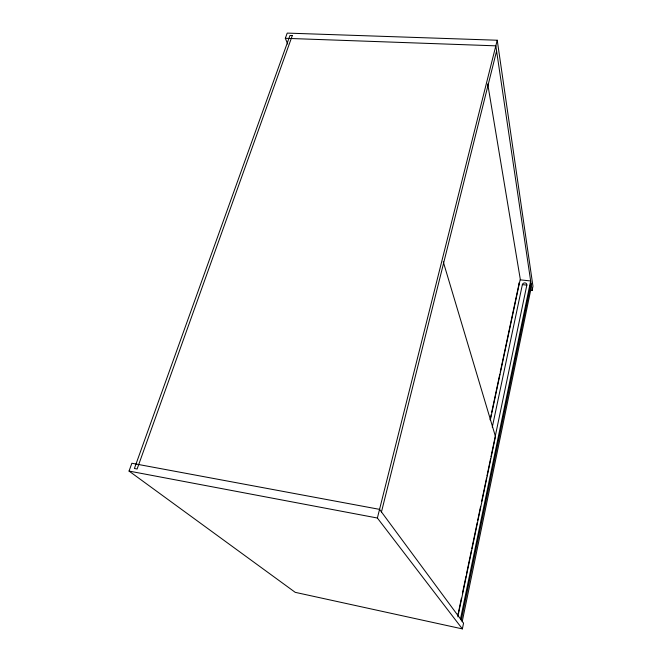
<?xml version="1.0" encoding="UTF-8"?>
<svg xmlns="http://www.w3.org/2000/svg" width="662" height="662" viewBox="0 0 662 662"><rect width="100%" height="100%" fill="white"/><g stroke="black" fill="none" stroke-linecap="round" stroke-linejoin="round"><path stroke-width="0.99" d="M460.487 618.97L530.651 280.961L520.365 279.861M461.29 620.062L531.023 283.485M462.167 621.775L530.651 290.403L529.89 285.347M462.366 628.9L463.557 623.132L379.549 509.359L131.862 463.259L129.04 471.079L295.235 592.341L462.366 628.9L377.381 518.023L129.04 471.079M530.014 290.337L532.074 290.56L532.96 286.241L497.228 40.233L287.209 33.1L285.33 38.313L287.705 44.04M458.46 612.333L461.414 598.191M462.473 593.144L466.056 575.973M466.478 573.954L471.336 550.726M471.758 548.707L477.244 522.45M477.666 520.431L480.62 506.289M481.671 501.242L486.529 478.014M486.951 475.995L490.534 458.824M490.964 456.805L526.836 285.115A2.284 1.953 -10.8 0 0 525.007 282.922A2.284 1.953 -10.8 0 0 522.368 284.627L492.271 427.213M457.839 616.852L495.482 436.556L443.259 261.804M490.137 419.567L491.212 414.52M491.643 412.5L499.802 374.129M500.232 372.11L518.917 284.255A2.276 1.945 -11.5 0 0 518.735 283.063M490.294 420.138L520.266 279.124L487.72 83.909M377.381 518.023L497.228 40.233M381.461 511.941L496.591 51.007M285.33 38.313L495.83 45.835L532.074 290.56M522.368 284.627L526.836 285.115M458.021 613.335A2.64 2.574 -82.2 0 1 457.856 613.55M292.314 35.533L137.117 469.01L134.403 468.497L289.981 35.458L292.314 35.533"/></g></svg>
